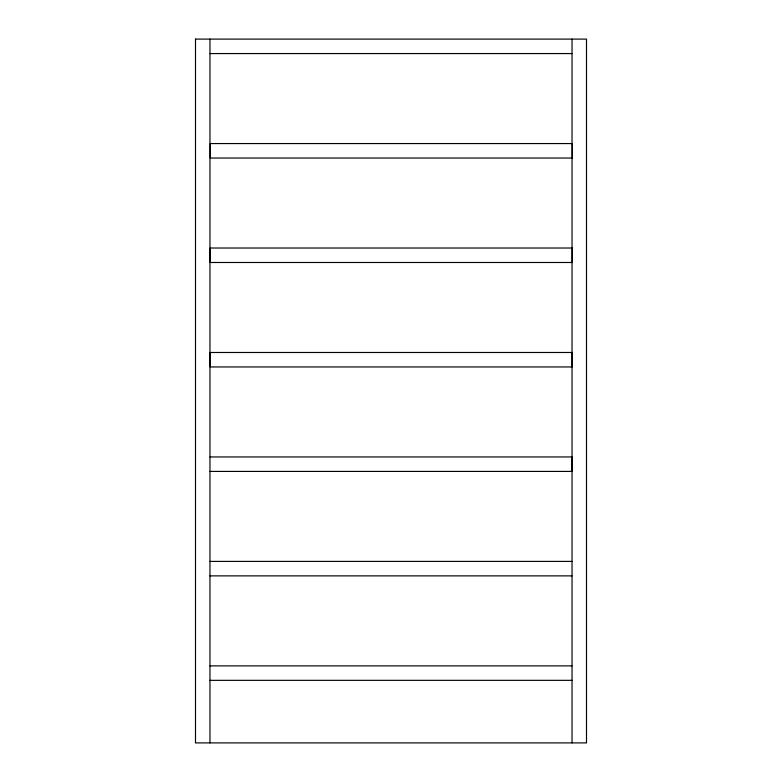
<?xml version="1.0" encoding="UTF-8"?>
<svg xmlns="http://www.w3.org/2000/svg" width="782" height="782" viewBox="0 0 782 782"><rect width="100%" height="100%" fill="white"/><g stroke="black" fill="none" stroke-linecap="round" stroke-linejoin="round"><path stroke-width="1.17" d="M209.967 53.567L572.033 53.567M210.045 456.952L572.111 456.952L572.111 471.419L210.045 471.419M209.967 561.408L572.033 561.408M209.967 575.875L572.033 575.875M209.967 665.873L572.033 665.873M209.967 680.34L572.033 680.34M572.033 39.1L572.033 742.9M209.967 39.1L209.967 742.9M195.5 39.1L195.5 742.9L586.5 742.9L586.5 39.1L195.5 39.1M572.346 143.565L210.28 143.565L210.28 158.032L572.346 158.032L572.346 143.565M572.268 248.021L210.202 248.021L210.202 262.488L572.268 262.488L572.268 248.021M572.189 352.487L210.123 352.487L210.123 366.953L572.189 366.953L572.189 352.487"/></g></svg>
